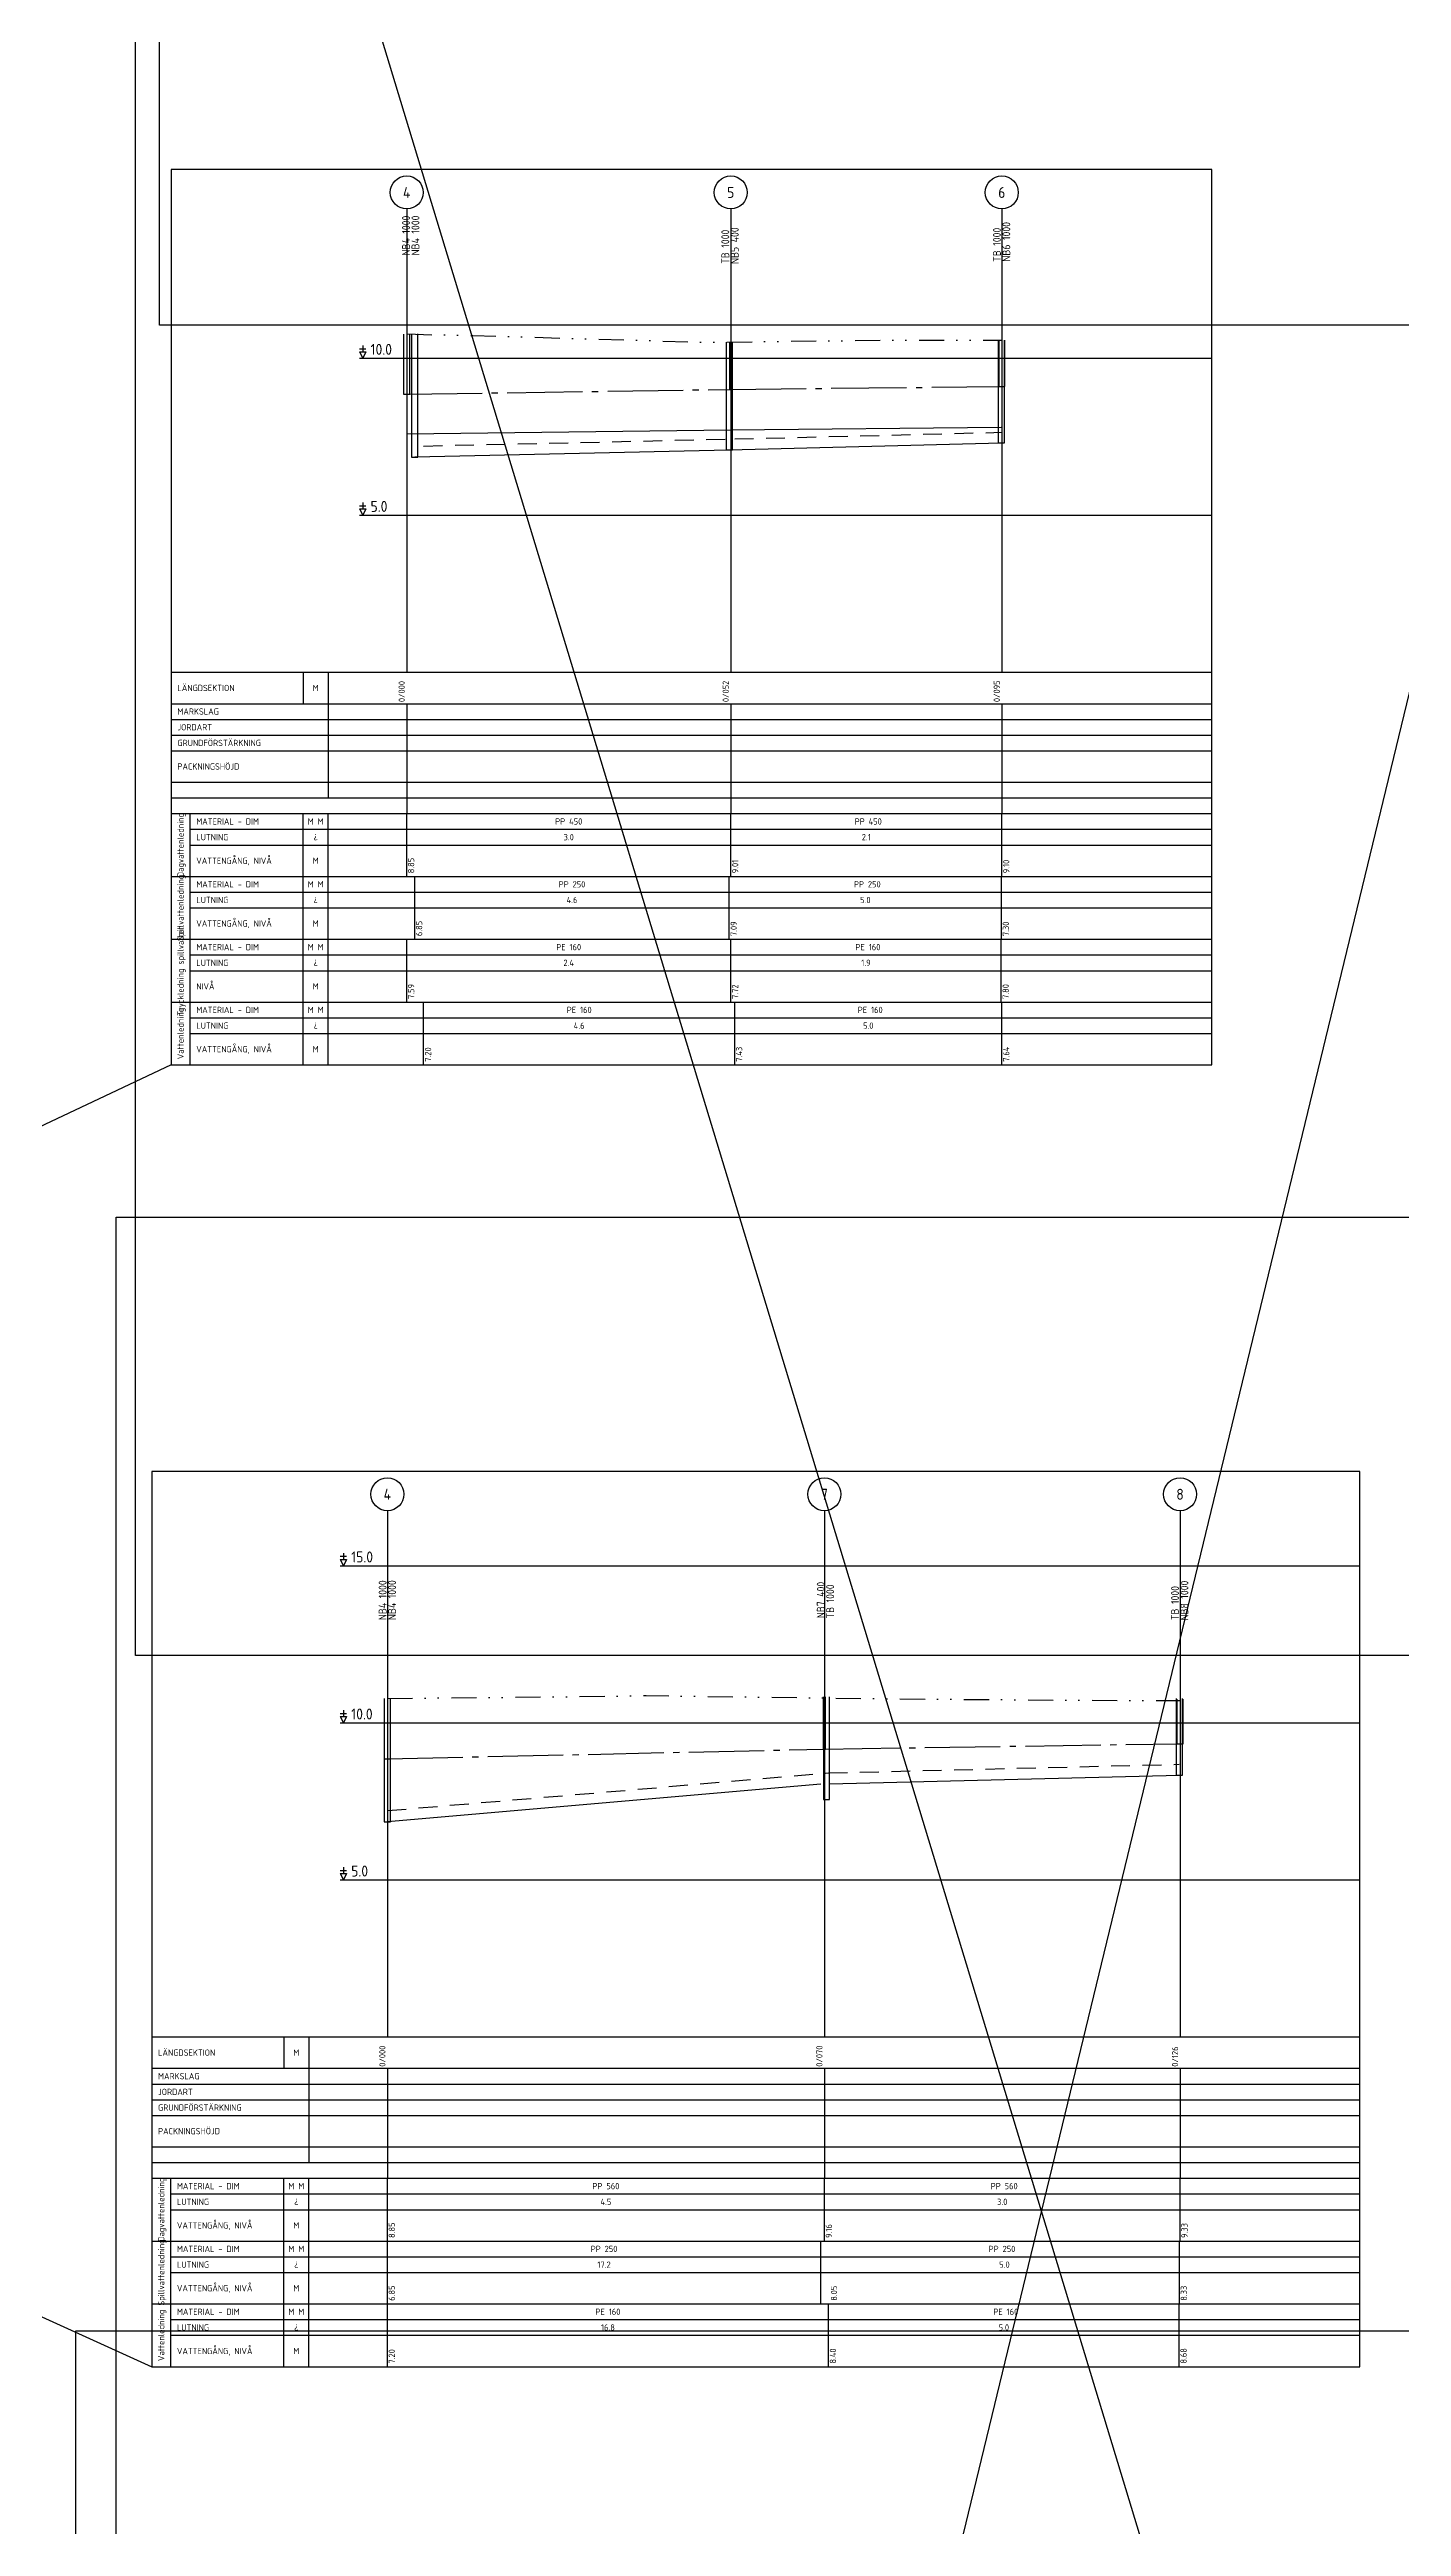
# Model space of a CAD drawing. Header units: metres. Extents: x 14120 to 17296, y 12612 to 17223.
# Drawn here: x 15321.9 to 15537.1, y 15033.6 to 15427.8 of the extents above; entities that cross this region are included whole.
import ezdxf
from ezdxf.enums import TextEntityAlignment as Align

# ---------------------------------------------------------------- set-up
doc = ezdxf.new("R2010")
doc.units = ezdxf.units.M
doc.header["$MEASUREMENT"] = 0
for name, pattern in [('BH90-PMB-DV', [16, 12, -1.5, 1, -1.5]), ('BH90-PMB-SPV', [16, 8, 8]), ('DIVIDE', [10, 4, -2, 0, -2, 0, -2]), ('STRECKAD_3', [5, 3, -2])]:
    doc.linetypes.add(name, pattern=pattern)
doc.layers.get('DEFPOINTS').update_dxf_attribs({"color": 5, "linetype": 'CONTINUOUS'})
for name, color, linetype in [('M-36-Mark_H', 4, 'DIVIDE'), ('M-368-T', 1, 'CONTINUOUS'), ('M-368A', 1, 'CONTINUOUS'), ('M-368B', 4, 'CONTINUOUS'), ('M-412', 3, 'BH90-PMB-DV'), ('M-414', 1, 'STRECKAD_3'), ('M-46-Brunn_nb', 6, 'CONTINUOUS'), ('M-46-Brunn_tb', 6, 'CONTINUOUS'), ('M-46-Spillvledn', 6, 'BH90-PMB-SPV'), ('M-46-Spillvledn_tryck', 6, 'BH90-PMB-SPV-T'), ('M-466-x', 3, 'CONTINUOUS'), ('M-468A', 1, 'CONTINUOUS'), ('M-469-x', 3, 'CONTINUOUS')]:
    doc.layers.add(name, color=color, linetype=linetype)
doc.layers.add('Slask', color=6, linetype='CONTINUOUS', plot=False)
doc.layers.add('STÖDLINJER', color=6, linetype='CONTINUOUS', plot=False)
doc.styles.add('ISO', font='iso.shx')
doc.styles.add('ISO18', font='ISO3098', dxfattribs={"height": 1.8})
doc.styles.add('ISO3098', font='iso3098.shx')
doc.linetypes.add('BH90-PMB-SPV-T', pattern='A,8,[16,BH90K.SHX,S=1,R=0,X=0,Y=0],8', length=16)

msp = doc.modelspace()

# ---------------------------------------------------------------- linework, layer by layer
at = {"layer": 'DEFPOINTS', "flags": 128}
for points in [[(15339.419, 15660.935), (15679.919, 15660.935), (15679.919, 15383.935), (15339.419, 15383.935)], [(15335.584, 15449.204), (15676.084, 15449.204), (15676.084, 15172.204), (15335.584, 15172.204)], [(15332.505, 15241.985), (15673.005, 15241.985), (15673.005, 14964.985), (15332.505, 14964.985)], [(15326.108, 15064.683), (15666.608, 15064.683), (15666.608, 14787.683), (15326.108, 14787.683)]]:
    msp.add_lwpolyline(points, close=True, dxfattribs=at)
at = {"layer": 'M-36-Mark_H', "flags": 128}
for points in [[(15378.757, 15382.587), (15378.82, 15382.587), (15378.821, 15382.587), (15382.81, 15382.44), (15389.258, 15382.321), (15389.26, 15382.321), (15398.757, 15382.043), (15408.757, 15381.75), (15418.757, 15381.458), (15426.243, 15381.239), (15426.244, 15381.239), (15428.757, 15381.268), (15438.757, 15381.384), (15448.757, 15381.499), (15454.224, 15381.563), (15454.225, 15381.563), (15458.757, 15381.563), (15468.757, 15381.563), (15473.498, 15381.563)], [(15375.677, 15165.368), (15403.902, 15165.637), (15405.677, 15165.661), (15415.677, 15165.8), (15416.881, 15165.817), (15416.882, 15165.817), (15425.677, 15165.7), (15435.677, 15165.568), (15445.677, 15165.435), (15455.677, 15165.303), (15455.894, 15165.3), (15455.895, 15165.3), (15465.677, 15165.23), (15475.677, 15165.159), (15485.677, 15165.087), (15494.533, 15165.024), (15494.534, 15165.024), (15495.677, 15165.024), (15501.871, 15165.024)]]:
    msp.add_lwpolyline(points, dxfattribs=at)
at = {"layer": 'M-368-T'}
for p, q in [((15371.757, 15380.712), (15371.757, 15379.712)), ((15371.257, 15380.212), (15372.257, 15380.212)), ((15371.257, 15379.712), (15372.257, 15379.712)), ((15371.257, 15379.712), (15371.757, 15378.712)), ((15372.257, 15379.712), (15371.757, 15378.712)), ((15371.257, 15355.212), (15372.257, 15355.212)), ((15371.257, 15354.712), (15372.257, 15354.712)), ((15371.257, 15354.712), (15371.757, 15353.712)), ((15371.757, 15355.712), (15371.757, 15354.712)), ((15372.257, 15354.712), (15371.757, 15353.712)), ((15368.177, 15187.993), (15369.177, 15187.993)), ((15368.177, 15187.493), (15369.177, 15187.493)), ((15368.177, 15187.493), (15368.677, 15186.493)), ((15368.677, 15188.493), (15368.677, 15187.493)), ((15369.177, 15187.493), (15368.677, 15186.493)), ((15368.677, 15163.493), (15368.677, 15162.493)), ((15368.177, 15162.993), (15369.177, 15162.993)), ((15368.177, 15162.493), (15369.177, 15162.493)), ((15368.177, 15162.493), (15368.677, 15161.493)), ((15369.177, 15162.493), (15368.677, 15161.493)), ((15368.177, 15137.993), (15369.177, 15137.993)), ((15368.177, 15137.493), (15369.177, 15137.493)), ((15368.177, 15137.493), (15368.677, 15136.493)), ((15368.677, 15138.493), (15368.677, 15137.493)), ((15369.177, 15137.493), (15368.677, 15136.493))]:
    msp.add_line(p, q, dxfattribs=at)
at = {"layer": 'M-368A'}
for points in [[(15341.257, 15266.212), (15506.948, 15266.212), (15506.948, 15408.712), (15341.257, 15408.712)], [(15338.177, 15058.993), (15530.492, 15058.993), (15530.492, 15201.493), (15338.177, 15201.493)]]:
    msp.add_lwpolyline(points, close=True, dxfattribs=at)
at = {"layer": 'M-368B'}
for p, q in [((15371.257, 15378.712), (15506.948, 15378.712)), ((15371.257, 15353.712), (15506.948, 15353.712)), ((15368.177, 15186.493), (15530.492, 15186.493)), ((15368.177, 15161.493), (15530.492, 15161.493)), ((15368.177, 15136.493), (15530.492, 15136.493))]:
    msp.add_line(p, q, dxfattribs=at)
at = {"layer": 'M-412'}
for points in [[(15378.757, 15372.969), (15430.345, 15373.742)], [(15430.345, 15373.742), (15473.498, 15374.196)], [(15375.677, 15155.75), (15445.254, 15157.315)], [(15445.254, 15157.315), (15501.871, 15158.164)]]:
    msp.add_lwpolyline(points, dxfattribs=at)
at = {"layer": 'M-414'}
for points in [[(15381.456, 15364.725), (15430.97, 15365.847)], [(15430.97, 15365.847), (15473.498, 15366.912)], [(15375.677, 15147.506), (15445.912, 15153.505)], [(15445.912, 15153.505), (15501.728, 15154.893)]]:
    msp.add_lwpolyline(points, dxfattribs=at)
at = {"layer": 'M-46-Brunn_nb'}
for points in [[(15378.257, 15382.543), (15378.257, 15372.969), (15379.257, 15372.969), (15379.257, 15382.543)], [(15379.531, 15382.555), (15379.531, 15362.971), (15380.531, 15362.971), (15380.531, 15382.555)], [(15430.145, 15381.193), (15430.145, 15373.742), (15430.545, 15373.742), (15430.545, 15381.193)], [(15472.998, 15381.567), (15472.998, 15374.196), (15473.998, 15374.196), (15473.998, 15381.567)], [(15375.177, 15165.336), (15375.177, 15145.752), (15376.177, 15145.752), (15376.177, 15165.336)], [(15375.177, 15165.324), (15375.177, 15155.75), (15376.177, 15155.75), (15376.177, 15165.324)], [(15445.054, 15165.634), (15445.054, 15157.315), (15445.454, 15157.315), (15445.454, 15165.634)], [(15501.371, 15165.264), (15501.371, 15158.164), (15502.371, 15158.164), (15502.371, 15165.264)]]:
    msp.add_lwpolyline(points, dxfattribs=at)
at = {"layer": 'M-46-Brunn_tb'}
for points in [[(15429.612, 15381.235), (15429.612, 15364.14), (15430.612, 15364.14), (15430.612, 15381.235)], [(15472.935, 15381.547), (15472.935, 15365.234), (15473.935, 15365.234), (15473.935, 15381.547)], [(15445.089, 15165.599), (15445.089, 15149.258), (15446.089, 15149.258), (15446.089, 15165.599)], [(15501.258, 15165.345), (15501.258, 15153.143), (15502.258, 15153.143), (15502.258, 15165.345)]]:
    msp.add_lwpolyline(points, dxfattribs=at)
at = {"layer": 'M-46-Spillvledn', "color": 6, "linetype": 'BH90-PMB-SPV'}
for points in [[(15430.112, 15364.139), (15473.435, 15365.212)], [(15380.031, 15362.982), (15430.112, 15364.139)], [(15375.677, 15145.763), (15444.669, 15151.758)], [(15446.081, 15151.758), (15501.758, 15153.143)]]:
    msp.add_lwpolyline(points, dxfattribs=at)
at = {"layer": 'M-46-Spillvledn_tryck', "color": 6, "linetype": 'BH90-PMB-SPV-T'}
for points in [[(15378.757, 15366.666), (15430.334, 15367.306)], [(15430.334, 15367.306), (15473.408, 15367.714)]]:
    msp.add_lwpolyline(points, dxfattribs=at)
at = {"layer": 'M-466-x'}
for p, q in [((15378.757, 15402.462), (15378.757, 15328.712)), ((15430.345, 15402.462), (15430.345, 15328.712)), ((15473.498, 15402.462), (15473.498, 15328.712)), ((15378.757, 15296.212), (15378.757, 15306.212)), ((15430.345, 15296.212), (15430.345, 15306.212)), ((15473.498, 15296.212), (15473.498, 15306.212)), ((15380.031, 15286.212), (15380.031, 15296.212)), ((15430.112, 15286.212), (15430.112, 15296.212)), ((15473.435, 15286.212), (15473.435, 15296.212)), ((15378.757, 15276.212), (15378.757, 15286.212)), ((15430.334, 15276.212), (15430.334, 15286.212)), ((15473.408, 15276.212), (15473.408, 15286.212)), ((15381.456, 15266.212), (15381.456, 15276.212)), ((15430.97, 15266.212), (15430.97, 15276.212)), ((15473.498, 15266.212), (15473.498, 15276.212)), ((15375.677, 15195.243), (15375.677, 15111.493)), ((15445.254, 15195.243), (15445.254, 15111.493)), ((15501.871, 15195.243), (15501.871, 15111.493)), ((15375.677, 15078.993), (15375.677, 15088.993)), ((15445.254, 15078.993), (15445.254, 15088.993)), ((15501.871, 15078.993), (15501.871, 15088.993)), ((15375.677, 15068.993), (15375.677, 15078.993)), ((15444.669, 15068.993), (15444.669, 15078.993)), ((15501.758, 15068.993), (15501.758, 15078.993)), ((15375.677, 15058.993), (15375.677, 15068.993)), ((15445.912, 15058.993), (15445.912, 15068.993)), ((15501.728, 15058.993), (15501.728, 15068.993))]:
    msp.add_line(p, q, dxfattribs=at)
for centre in [(15378.757, 15405.087), (15430.345, 15405.087), (15473.498, 15405.087), (15375.677, 15197.868), (15445.254, 15197.868), (15501.871, 15197.868)]:
    msp.add_circle(centre, 2.625, dxfattribs=at)
at = {"layer": 'M-468A'}
for p, q in [((15341.257, 15328.712), (15506.948, 15328.712)), ((15362.257, 15328.712), (15362.257, 15323.712)), ((15366.257, 15328.712), (15366.257, 15308.712)), ((15341.257, 15323.712), (15506.948, 15323.712)), ((15341.257, 15321.212), (15506.948, 15321.212)), ((15341.257, 15318.712), (15506.948, 15318.712)), ((15341.257, 15316.212), (15506.948, 15316.212)), ((15341.257, 15311.212), (15506.948, 15311.212)), ((15341.257, 15308.712), (15506.948, 15308.712)), ((15341.257, 15306.212), (15506.948, 15306.212)), ((15344.257, 15306.212), (15344.257, 15296.212)), ((15362.257, 15296.212), (15362.257, 15306.212)), ((15366.257, 15296.212), (15366.257, 15306.212)), ((15344.257, 15303.712), (15506.948, 15303.712)), ((15344.257, 15301.212), (15506.948, 15301.212)), ((15341.257, 15296.212), (15506.948, 15296.212)), ((15344.257, 15296.212), (15344.257, 15286.212)), ((15344.257, 15293.712), (15506.948, 15293.712)), ((15362.257, 15286.212), (15362.257, 15296.212)), ((15366.257, 15286.212), (15366.257, 15296.212)), ((15344.257, 15291.212), (15506.948, 15291.212)), ((15341.257, 15286.212), (15506.948, 15286.212)), ((15344.257, 15286.212), (15344.257, 15276.212)), ((15362.257, 15276.212), (15362.257, 15286.212)), ((15366.257, 15276.212), (15366.257, 15286.212)), ((15344.257, 15283.712), (15506.948, 15283.712)), ((15344.257, 15281.212), (15506.948, 15281.212)), ((15341.257, 15276.212), (15506.948, 15276.212)), ((15344.257, 15276.212), (15344.257, 15266.212)), ((15362.257, 15266.212), (15362.257, 15276.212)), ((15366.257, 15266.212), (15366.257, 15276.212)), ((15344.257, 15273.712), (15506.948, 15273.712)), ((15344.257, 15271.212), (15506.948, 15271.212)), ((15338.177, 15111.493), (15530.492, 15111.493)), ((15359.177, 15111.493), (15359.177, 15106.493)), ((15363.177, 15111.493), (15363.177, 15091.493)), ((15338.177, 15106.493), (15530.492, 15106.493)), ((15338.177, 15103.993), (15530.492, 15103.993)), ((15338.177, 15101.493), (15530.492, 15101.493)), ((15338.177, 15098.993), (15530.492, 15098.993)), ((15338.177, 15093.993), (15530.492, 15093.993)), ((15338.177, 15091.493), (15530.492, 15091.493)), ((15338.177, 15088.993), (15530.492, 15088.993)), ((15341.177, 15088.993), (15341.177, 15078.993)), ((15359.177, 15078.993), (15359.177, 15088.993)), ((15363.177, 15078.993), (15363.177, 15088.993)), ((15341.177, 15086.493), (15530.492, 15086.493)), ((15341.177, 15083.993), (15530.492, 15083.993)), ((15338.177, 15078.993), (15530.492, 15078.993)), ((15341.177, 15078.993), (15341.177, 15068.993)), ((15359.177, 15068.993), (15359.177, 15078.993)), ((15363.177, 15068.993), (15363.177, 15078.993)), ((15341.177, 15076.493), (15530.492, 15076.493)), ((15341.177, 15073.993), (15530.492, 15073.993)), ((15338.177, 15068.993), (15530.492, 15068.993)), ((15341.177, 15068.993), (15341.177, 15058.993)), ((15359.177, 15058.993), (15359.177, 15068.993)), ((15363.177, 15058.993), (15363.177, 15068.993)), ((15341.177, 15066.493), (15530.492, 15066.493)), ((15341.177, 15063.993), (15530.492, 15063.993))]:
    msp.add_line(p, q, dxfattribs=at)
at = {"layer": 'M-469-x', "linetype": 'Continuous'}
for p, q in [((15378.757, 15323.712), (15378.757, 15306.212)), ((15430.345, 15323.712), (15430.345, 15306.212)), ((15473.498, 15323.712), (15473.498, 15306.212)), ((15375.677, 15106.493), (15375.677, 15088.993)), ((15445.254, 15106.493), (15445.254, 15088.993)), ((15501.871, 15106.493), (15501.871, 15088.993))]:
    msp.add_line(p, q, dxfattribs=at)
at = {"layer": 'Slask', "flags": 128}
for points in [[(15778.923, 14098.909), (15171.761, 16097.865)], [(15679.919, 15909.821), (15191.559, 13894.395)]]:
    msp.add_lwpolyline(points, dxfattribs=at)
at = {"layer": 'STÖDLINJER', "flags": 128}
msp.add_lwpolyline([(15341.257, 15266.212), (15116.025, 15159.886), (15338.177, 15058.993)], dxfattribs=at)

# ---------------------------------------------------------------- texts
at = {"layer": 'M-368-T', "style": 'ISO'}
for s, p in [('10.0', (15373.007, 15378.712)), ('5.0', (15373.007, 15353.712)), ('15.0', (15369.927, 15186.493)), ('10.0', (15369.927, 15161.493)), ('5.0', (15369.927, 15136.493))]:
    msp.add_text(s, height=1.75, dxfattribs=at).set_placement(p, align=Align.BOTTOM_LEFT)
at = {"layer": 'M-466-x', "style": 'ISO'}
for s, height, p in [('4', 1.75, (15378.757, 15405.087)), ('5', 1.75, (15430.345, 15405.087)), ('6', 1.75, (15473.498, 15405.087)), ('PP 450', 1, (15404.551, 15304.962)), (' PP 450', 1, (15451.922, 15304.962)), ('3.0', 1, (15404.551, 15302.462)), ('2.1', 1, (15451.922, 15302.462)), ('PP 250', 1, (15405.071, 15294.962)), (' PP 250', 1, (15451.774, 15294.962)), ('4.6', 1, (15405.071, 15292.462)), ('5.0', 1, (15451.774, 15292.462)), ('PE 160', 1, (15404.546, 15284.962)), ('2.4', 1, (15404.546, 15282.462)), (' PE 160', 1, (15451.871, 15284.962)), ('1.9', 1, (15451.871, 15282.462)), ('PE 160', 1, (15406.213, 15274.962)), (' PE 160', 1, (15452.234, 15274.962)), ('4.6', 1, (15406.213, 15272.462)), ('5.0', 1, (15452.234, 15272.462)), ('4', 1.75, (15375.677, 15197.868)), ('7', 1.75, (15445.254, 15197.868)), ('8', 1.75, (15501.871, 15197.868)), ('PP 560', 1, (15410.466, 15087.743)), ('4.5', 1, (15410.466, 15085.243)), (' PP 560', 1, (15473.563, 15087.743)), ('3.0', 1, (15473.563, 15085.243)), ('PP 250', 1, (15410.173, 15077.743)), (' PP 250', 1, (15473.213, 15077.743)), ('17.2', 1, (15410.173, 15075.243)), ('5.0', 1, (15473.919, 15075.243)), ('PE 160', 1, (15410.794, 15067.743)), ('16.8', 1, (15410.794, 15065.243)), (' PE 160', 1, (15473.82, 15067.743)), ('5.0', 1, (15473.82, 15065.243))]:
    msp.add_text(s, height=height, dxfattribs=at).set_placement(p, align=Align.MIDDLE_CENTER)
for s, p in [('NB4 1000', (15378.644, 15395.043)), ('NB4 1000', (15380.144, 15395.055)), ('NB6 1000', (15474.217, 15394.067)), ('TB 1000', (15429.479, 15393.735)), ('NB5 400', (15430.979, 15393.693)), ('TB 1000', (15472.717, 15394.047)), ('NB4 1000', (15374.927, 15177.824)), ('NB4 1000', (15376.427, 15177.836)), ('NB7 400', (15444.672, 15178.134)), ('TB 1000', (15446.172, 15178.099)), ('TB 1000', (15501.065, 15177.845)), ('NB8 1000', (15502.565, 15177.764))]:
    msp.add_text(s, height=1.25, rotation=90, dxfattribs=at).set_placement(p, align=Align.MIDDLE_LEFT)
for s, p in [('0/000', (15378.757, 15323.962)), ('0/052', (15430.345, 15323.962)), ('0/095', (15473.498, 15323.962)), ('0/000', (15375.677, 15106.743)), ('0/070', (15445.254, 15106.743)), ('0/126', (15501.871, 15106.743))]:
    msp.add_text(s, height=1, rotation=90, dxfattribs=at).set_placement(p, align=Align.BOTTOM_LEFT)
for s, p in [('8.85', (15378.957, 15296.712)), ('9.01', (15430.545, 15296.712)), ('9.10', (15473.698, 15296.712)), ('6.85', (15380.231, 15286.712)), ('7.09', (15430.312, 15286.712)), ('7.30', (15473.635, 15286.712)), ('7.59', (15378.957, 15276.712)), ('7.72', (15430.534, 15276.712)), ('7.80', (15473.608, 15276.712)), ('7.20', (15381.656, 15266.712)), ('7.43', (15431.17, 15266.712)), ('7.64', (15473.698, 15266.712)), ('8.85', (15375.877, 15079.493)), ('9.16', (15445.454, 15079.493)), ('9.33', (15502.071, 15079.493)), ('6.85', (15375.877, 15069.493)), ('8.05', (15446.281, 15069.493)), ('8.33', (15501.958, 15069.493)), ('7.20', (15375.877, 15059.493)), ('8.40', (15446.112, 15059.493)), ('8.68', (15501.928, 15059.493))]:
    msp.add_text(s, height=1, rotation=90, dxfattribs=at).set_placement(p, align=Align.TOP_LEFT)
at = {"layer": 'M-468A', "style": 'ISO'}
for s, p in [('LÄNGDSEKTION', (15342.257, 15326.212)), ('MARKSLAG', (15342.257, 15322.462)), ('JORDART', (15342.257, 15319.962)), ('GRUNDFÖRSTÄRKNING', (15342.257, 15317.462)), ('PACKNINGSHÖJD', (15342.257, 15313.712)), ('MATERIAL - DIM', (15345.257, 15304.962)), ('LUTNING', (15345.257, 15302.462)), ('VATTENGÅNG, NIVÅ', (15345.257, 15298.712)), ('MATERIAL - DIM', (15345.257, 15294.962)), ('VATTENGÅNG, NIVÅ', (15345.257, 15288.712)), ('LUTNING', (15345.257, 15292.462)), ('MATERIAL - DIM', (15345.257, 15284.962)), ('LUTNING', (15345.257, 15282.462)), ('NIVÅ', (15345.257, 15278.712)), ('MATERIAL - DIM', (15345.257, 15274.962)), ('LUTNING', (15345.257, 15272.462)), ('VATTENGÅNG, NIVÅ', (15345.257, 15268.712)), ('LÄNGDSEKTION', (15339.177, 15108.993)), ('MARKSLAG', (15339.177, 15105.243)), ('JORDART', (15339.177, 15102.743)), ('GRUNDFÖRSTÄRKNING', (15339.177, 15100.243)), ('PACKNINGSHÖJD', (15339.177, 15096.493)), ('MATERIAL - DIM', (15342.177, 15087.743)), ('LUTNING', (15342.177, 15085.243)), ('VATTENGÅNG, NIVÅ', (15342.177, 15081.493)), ('MATERIAL - DIM', (15342.177, 15077.743)), ('LUTNING', (15342.177, 15075.243)), ('VATTENGÅNG, NIVÅ', (15342.177, 15071.493)), ('MATERIAL - DIM', (15342.177, 15067.743)), ('LUTNING', (15342.177, 15065.243)), ('VATTENGÅNG, NIVÅ', (15342.177, 15061.493))]:
    msp.add_text(s, height=1, dxfattribs=at).set_placement(p, align=Align.MIDDLE_LEFT)
at = {"layer": 'M-468A'}
for s, style, p in [('M', 'ISO', (15364.257, 15326.212)), ('M M', 'ISO18', (15364.257, 15304.962)), ('¿', 'ISO3098', (15364.257, 15302.462)), ('M', 'ISO18', (15364.257, 15298.712)), ('M M', 'ISO18', (15364.257, 15294.962)), ('¿', 'ISO3098', (15364.257, 15292.462)), ('M', 'ISO18', (15364.257, 15288.712)), ('M M', 'ISO18', (15364.257, 15284.962)), ('¿', 'ISO3098', (15364.257, 15282.462)), ('M', 'ISO18', (15364.257, 15278.712)), ('M M', 'ISO18', (15364.257, 15274.962)), ('¿', 'ISO3098', (15364.257, 15272.462)), ('M', 'ISO18', (15364.257, 15268.712)), ('M', 'ISO', (15361.177, 15108.993)), ('M M', 'ISO18', (15361.177, 15087.743)), ('¿', 'ISO3098', (15361.177, 15085.243)), ('M', 'ISO18', (15361.177, 15081.493)), ('M M', 'ISO18', (15361.177, 15077.743)), ('¿', 'ISO3098', (15361.177, 15075.243)), ('M', 'ISO18', (15361.177, 15071.493)), ('M M', 'ISO18', (15361.177, 15067.743)), ('¿', 'ISO3098', (15361.177, 15065.243)), ('M', 'ISO18', (15361.177, 15061.493))]:
    msp.add_text(s, height=1, dxfattribs=dict(at, style=style)).set_placement(p, align=Align.MIDDLE_CENTER)
at = {"layer": 'M-468A', "style": 'ISO'}
for s, p in [('Dagvattenledning', (15342.257, 15301.212)), ('Spillvattenledning', (15342.257, 15291.212)), ('Tryckledning spillvatten', (15342.257, 15281.212)), ('Vattenledning', (15342.257, 15271.212)), ('Dagvattenledning', (15339.177, 15083.993)), ('Spillvattenledning', (15339.177, 15073.993)), ('Vattenledning', (15339.177, 15063.993))]:
    msp.add_text(s, height=1, rotation=90, dxfattribs=at).set_placement(p, align=Align.TOP_CENTER)

doc.saveas('drawing.dxf')
